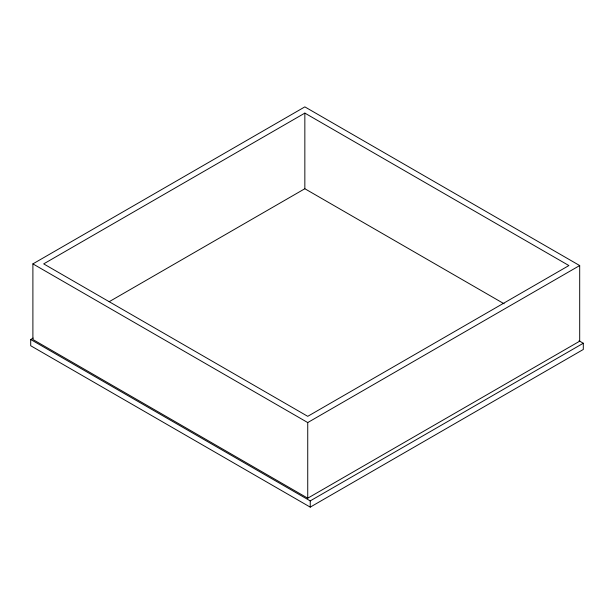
<?xml version="1.0" encoding="UTF-8"?>
<svg xmlns="http://www.w3.org/2000/svg" width="614" height="614" viewBox="0 0 614 614"><rect width="100%" height="100%" fill="white"/><g stroke="black" fill="none" stroke-linecap="round" stroke-linejoin="round"><path stroke-width="0.92" d="M32.895 263.882L304.843 106.874L579.693 265.555L579.693 341.184L307.737 498.192L32.895 339.511L32.895 263.882L307.737 422.562L579.693 265.555M304.843 113.106L43.686 263.882L307.737 416.33L568.894 265.555L304.843 113.106L304.843 188.736L504.132 303.792M579.04 340.785L583.3 343.241L583.3 349.473L310.239 507.126L30.7 345.736L30.7 339.504L33.187 338.068M109.185 301.697L304.843 188.736M30.7 339.504L310.239 500.894L583.3 343.241M310.239 500.894L310.239 507.126M307.737 422.562L307.737 498.192"/></g></svg>
